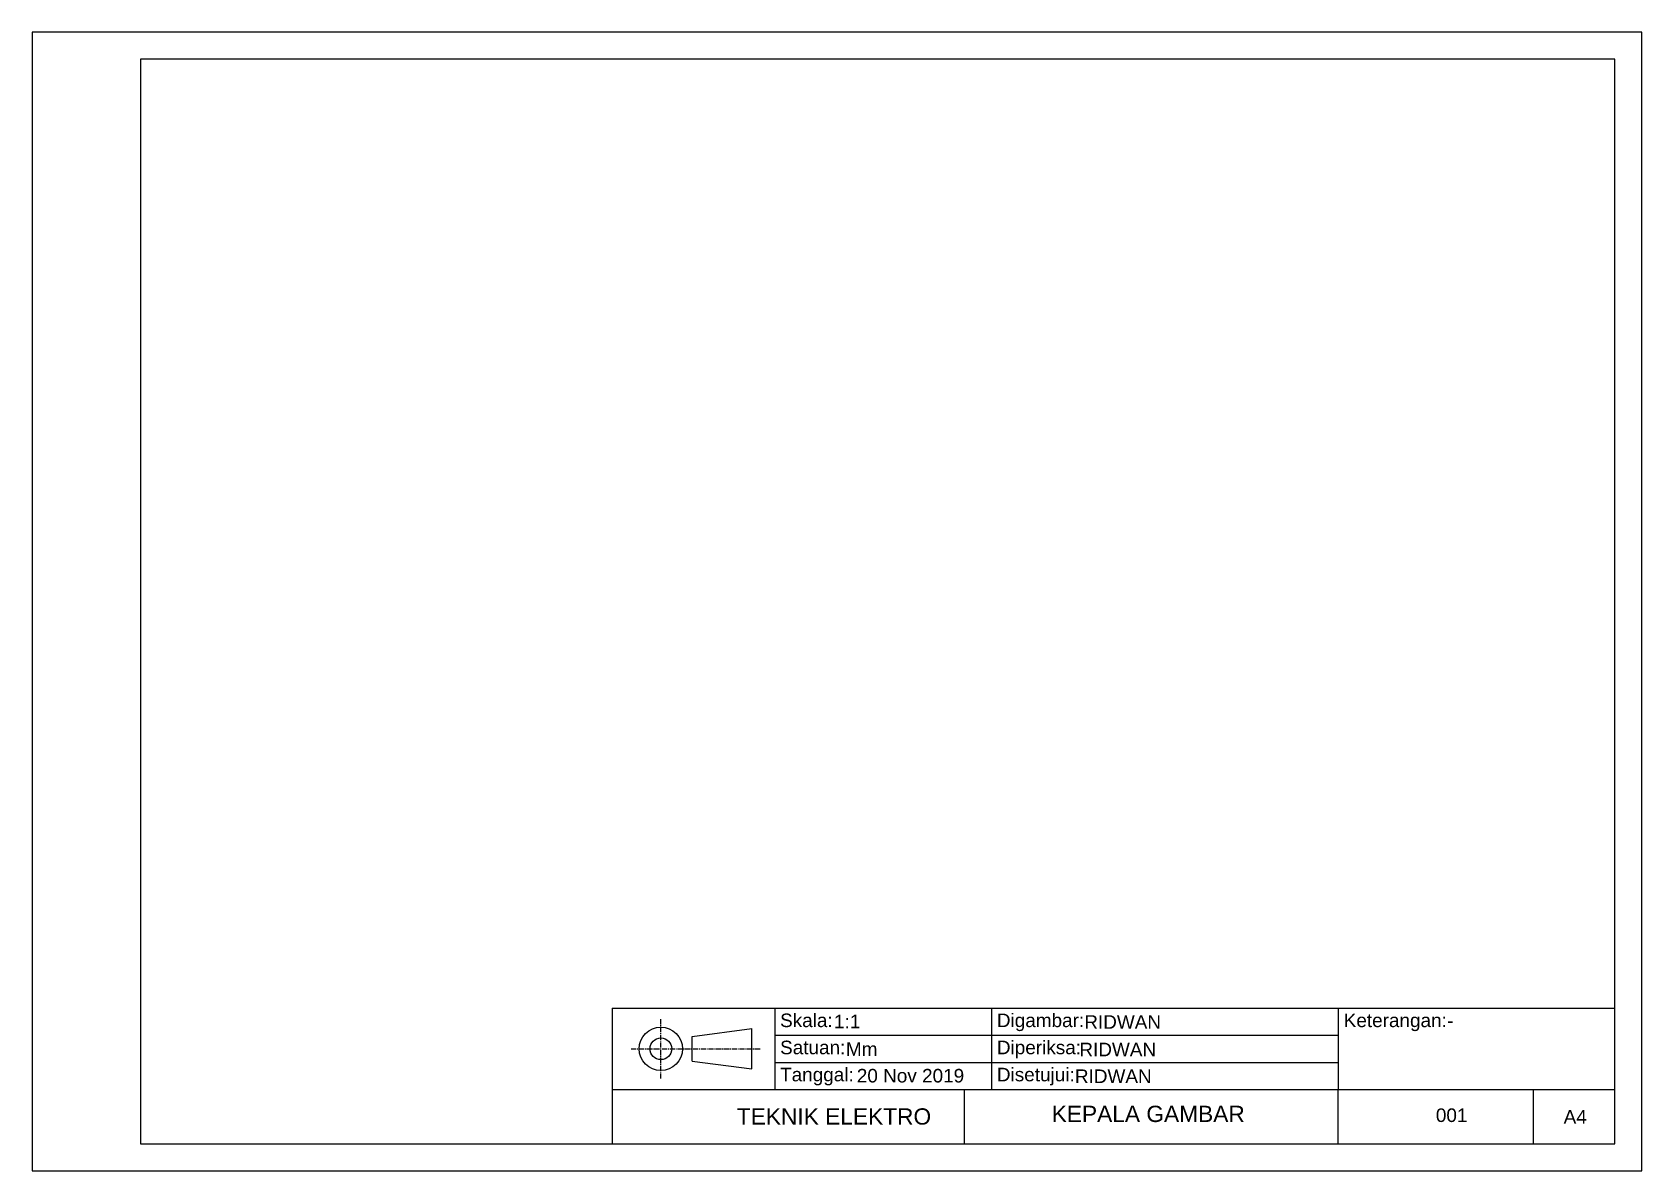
# Paper-space layout 'A4 LANDSCAPE' of a CAD drawing. Header units: millimetres. Extents: x 0 to 297, y 0 to 210.
import ezdxf

# ---------------------------------------------------------------- set-up
doc = ezdxf.new("R2010")
doc.units = ezdxf.units.MM
doc.header["$LTSCALE"] = 0.05
doc.linetypes.add('CENTER2', pattern=[28.575, 19.05, -3.175, 3.175, -3.175])
doc.styles.get("Standard").update_dxf_attribs({"font": 'arial.ttf'})

# ---------------------------------------------------------------- blocks, each defined once
blk = doc.blocks.new('ETIKET A4 LANDSCAPE')
for p, q in [((297, 210), (0, 210)), ((0, 210), (0, 0)), ((297, 0), (297, 210)), ((292, 205), (20, 205)), ((20, 205), (20, 5)), ((292, 5), (292, 205)), ((107, 30), (292, 30)), ((107, 30), (107, 5)), ((137, 30), (137, 15)), ((177, 30), (177, 15)), ((241, 30), (241, 15)), ((121.8, 24.75), (132.8, 26.22)), ((121.8, 20.25), (121.8, 24.75)), ((132.8, 18.78), (132.8, 26.22)), ((137, 25), (241, 25)), ((121.8, 20.25), (132.8, 18.78)), ((137, 20), (241, 20)), ((107, 15), (292, 15)), ((172, 5), (172, 15)), ((241, 5), (241, 15)), ((277, 5), (277, 15)), ((20, 5), (292, 5)), ((107, 5), (292, 5)), ((0, 0), (297, 0))]:
    blk.add_line(p, q)
at = {"linetype": 'CENTER2'}
for p, q in [((116, 17), (116, 28)), ((110.5, 22.5), (134.3, 22.5))]:
    blk.add_line(p, q, dxfattribs=at)
for radius in [4, 2]:
    blk.add_circle((116, 22.5), radius)
at = {"char_height": 2.5, "attachment_point": 1}
for s, insert in [('Skala:', (138, 29)), ('Digambar:', (178, 29)), ('Keterangan:', (242, 29)), ('Satuan:', (138, 24)), ('Diperiksa:', (178, 24)), ('Tanggal:', (138, 19)), ('Disetujui:', (178, 19))]:
    blk.add_mtext_dynamic_manual_height_columns(s, width=8.6147, gutter_width=12.5, heights=[0], dxfattribs=dict(at, insert=insert))
for tag, p, height in [('SKALA', (147.94, 26.29), 2.5), ('DIGAMBAR', (194.13, 26.2), 2.5), ('KETERANGAN', (261.11, 26.43), 2.5), ('SATUAN', (150.15, 21.2), 2.5), ('DIPERIKSA', (193.22, 21.12), 2.5), ('TANGGAL', (152.16, 16.29), 2.5), ('DISETUJUI', (192.4, 16.19), 2.5), ('JUDUL_GAMBAR', (188.11, 9), 3), ('JURUSAN', (130.01, 8.52), 3), ('NO.', (259, 9), 2.5), ('UKURAN', (282.58, 8.71), 2.5)]:
    blk.add_attdef(tag, p, '', height=height)

psp = doc.layouts.new('A4 LANDSCAPE')

# ---------------------------------------------------------------- block references
psp.add_blockref('ETIKET A4 LANDSCAPE', (0, 0)).add_auto_attribs({'JURUSAN': 'TEKNIK ELEKTRO', 'JUDUL_GAMBAR': 'KEPALA GAMBAR', 'UKURAN': 'A4', 'NO.': '001', 'KETERANGAN': '-', 'DISETUJUI': 'RIDWAN', 'DIPERIKSA': 'RIDWAN', 'DIGAMBAR': 'RIDWAN', 'TANGGAL': '20 Nov 2019', 'SATUAN': 'Mm', 'SKALA': '1:1'})

doc.saveas('drawing.dxf')
